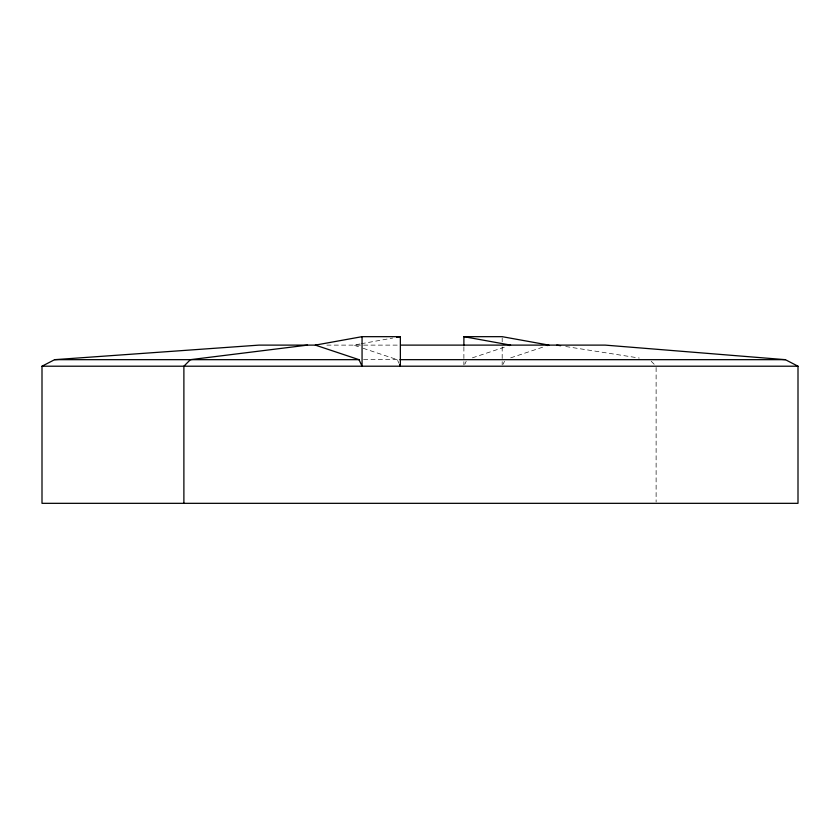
<?xml version="1.0" encoding="UTF-8"?>
<svg xmlns="http://www.w3.org/2000/svg" width="840" height="840" viewBox="0 0 840 840"><rect width="100%" height="100%" fill="white"/><g stroke="black" fill="none" stroke-linecap="round" stroke-linejoin="round"><path stroke-width="0.63" stroke-dasharray="4.2 3.15" d="M464.856 364.161L466.19 361.294M503.15 364.161L504.494 361.294M472.416 357.84L506.51 346.479M510.709 357.84L544.803 346.479M359.961 343.969L353.651 345.114L360.465 347.382M361.221 343.739L392.784 338.037M326.844 345.114L399.504 345.114M363.562 359.667L398.895 359.667M565.75 346.521L639.272 358.05M363.195 348.296L397.288 359.667L399.01 363.342M651.221 361.294L654.486 364.57M656.114 367.51L656.114 502.026M502.183 337.953L502.183 341.806M502.183 346.941L502.183 364.928M463.89 346.941L463.89 364.928"/><path stroke-width="1.26" d="M400.544 345.114L605.199 345.114L785.337 359.667L798 366.209L798 503.328L42 503.328L42 366.209L54.663 359.667L259.046 345.114L316.691 345.114M509.24 345.566L510.594 345.114L463.89 336.672L463.89 345.66M547.533 345.566L548.898 345.114L502.183 336.672L463.89 336.672M362.061 336.672L315.346 345.114L358.995 359.667L362.061 366.209L362.061 336.672L400.355 336.672L400.355 366.209L399.588 364.57M396.564 337.355L400.355 336.672M307.514 345.114L190.407 359.667L183.887 366.209L183.887 503.328M54.663 359.667L358.995 359.667M399.903 359.667L785.337 359.667M42 366.209L798 366.209M556.731 345.114L560.595 345.713"/></g></svg>
